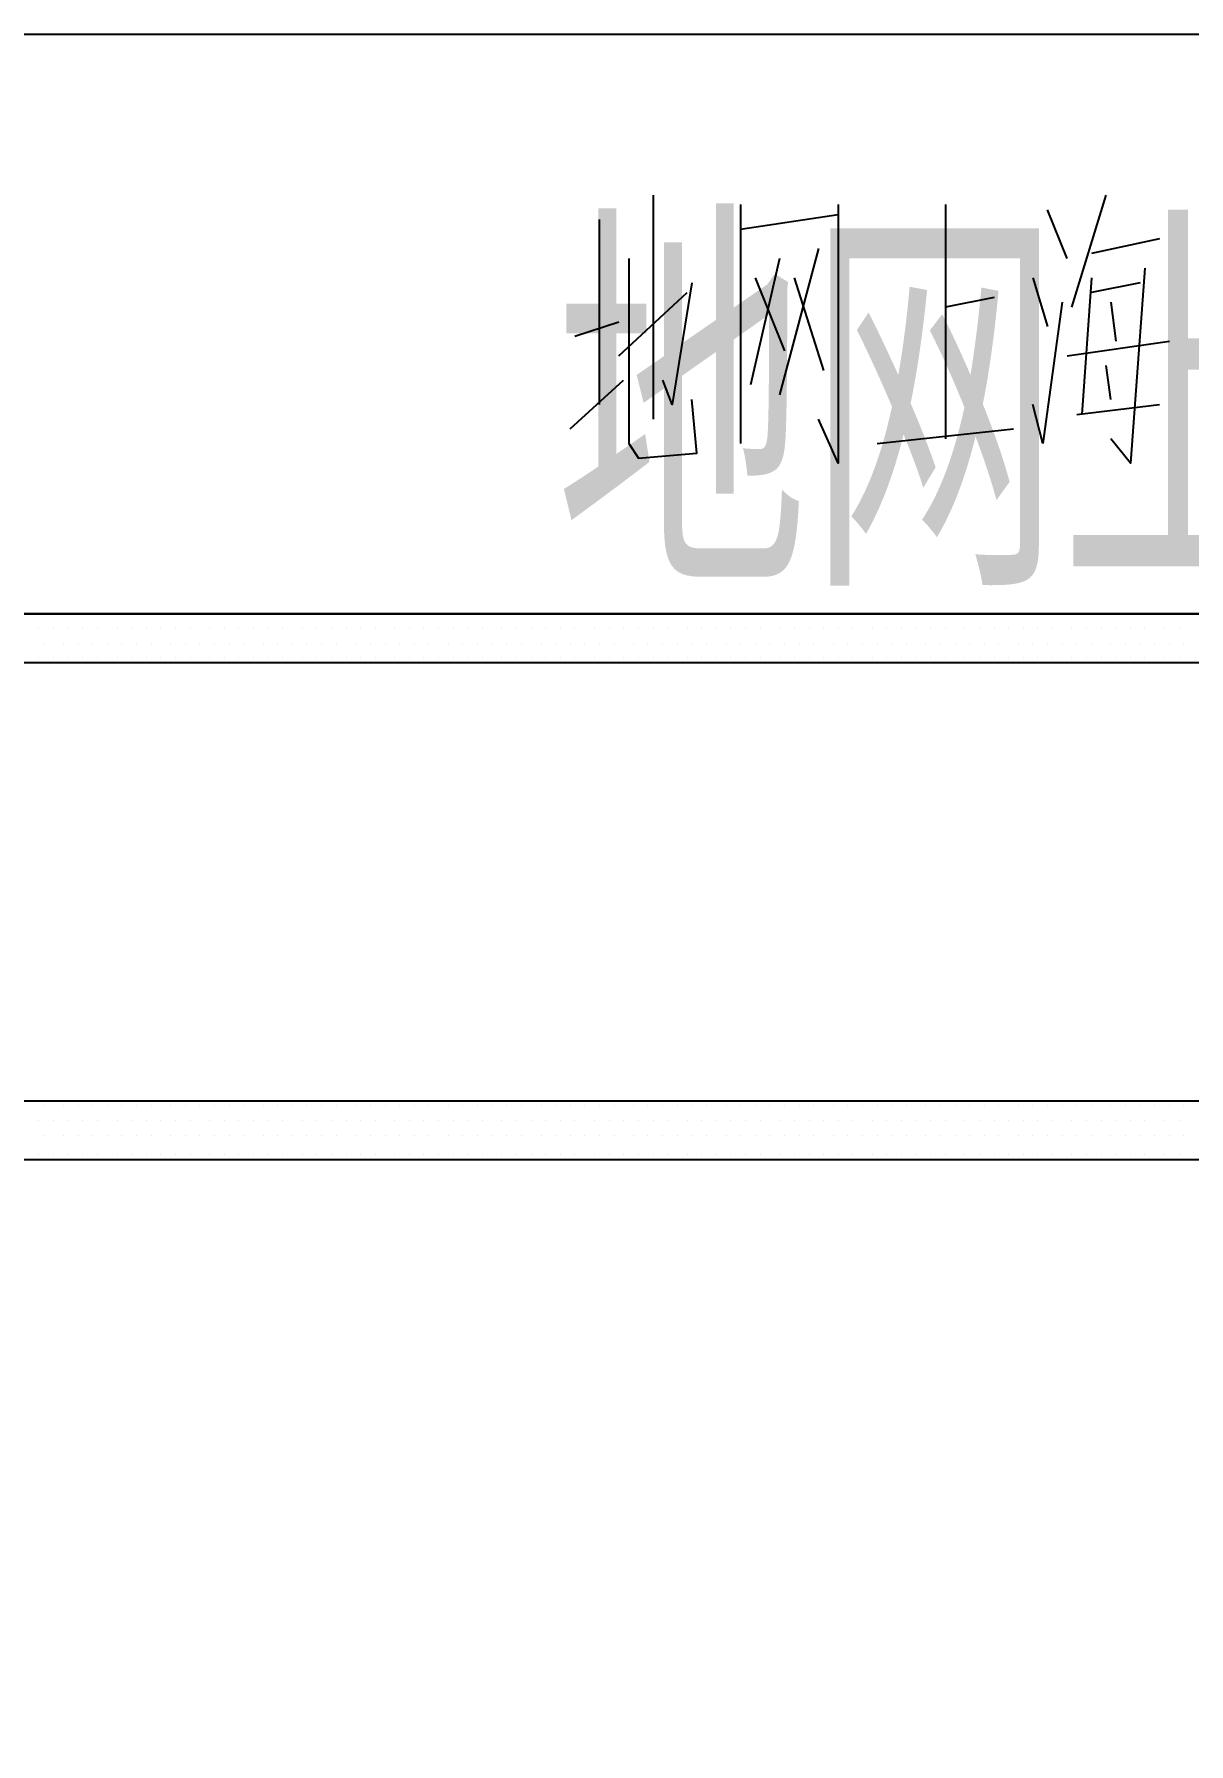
# Model space of a CAD drawing. Header units: metres. Extents: x 17 to 1264, y 17 to 859.
# Drawn here: x 276.3 to 310.5, y 714 to 764.5 of the extents above; entities that cross this region are included whole.
import ezdxf

# ---------------------------------------------------------------- set-up
doc = ezdxf.new("R2010")
doc.units = ezdxf.units.M
for name, color, linetype in [('LINES', 7, 'Continuous'), ('POLYLINES', 4, 'Continuous'), ('RECTS', 7, 'Continuous'), ('TEXTS', 3, 'Continuous')]:
    doc.layers.add(name, color=color, linetype=linetype)

msp = doc.modelspace()

# ---------------------------------------------------------------- linework, layer by layer
at = {"layer": 'LINES'}
for p, q in [((294.62, 759.74), (294.62, 753.12)), ((307, 756.43), (308.01, 759.74)), ((297.21, 759.46), (297.21, 752.4)), ((303.26, 759.46), (303.26, 752.54)), ((306.86, 757.87), (306.28, 759.31)), ((293.03, 759.02), (293.03, 753.55)), ((297.21, 758.74), (300.09, 759.17)), ((309.59, 758.45), (307.58, 758.02)), ((298.36, 757.87), (297.5, 754.13)), ((299.51, 758.16), (298.36, 753.84)), ((297.64, 757.3), (298.51, 755.14)), ((298.79, 757.3), (299.66, 754.56)), ((305.85, 757.3), (306.28, 755.86)), ((307.58, 757.3), (307.29, 753.26)), ((309.16, 757.58), (308.87, 753.7)), ((293.61, 754.99), (295.63, 756.86)), ((304.7, 756.72), (303.26, 756.43)), ((309.02, 757.15), (307.58, 756.86)), ((306.71, 756.58), (306.14, 752.4)), ((308.15, 756.58), (308.3, 755.42)), ((292.31, 755.57), (293.61, 756)), ((306.86, 754.99), (309.88, 755.42)), ((308.15, 753.7), (308.01, 754.7)), ((292.17, 752.83), (293.75, 754.27)), ((306.14, 752.4), (305.85, 753.55)), ((307.15, 753.26), (309.59, 753.55)), ((301.24, 752.4), (305.27, 752.83)), ((276.47, 746.93), (276.47, 746.93)), ((276.91, 746.93), (276.91, 746.93)), ((277.34, 746.93), (277.34, 746.93)), ((277.77, 746.93), (277.77, 746.93)), ((278.2, 746.93), (278.2, 746.93)), ((278.78, 746.93), (278.78, 746.93)), ((279.21, 746.93), (279.21, 746.93)), ((279.64, 746.93), (279.64, 746.93)), ((280.07, 746.93), (280.07, 746.93)), ((280.51, 746.93), (280.51, 746.93)), ((280.94, 746.93), (280.94, 746.93)), ((281.51, 746.93), (281.51, 746.93)), ((281.95, 746.93), (281.95, 746.93)), ((282.38, 746.93), (282.38, 746.93)), ((282.81, 746.93), (282.81, 746.93)), ((283.24, 746.93), (283.24, 746.93)), ((283.67, 746.93), (283.67, 746.93)), ((284.25, 746.93), (284.25, 746.93)), ((284.68, 746.93), (284.68, 746.93)), ((285.11, 746.93), (285.11, 746.93)), ((285.55, 746.93), (285.55, 746.93)), ((285.98, 746.93), (285.98, 746.93)), ((286.41, 746.93), (286.41, 746.93)), ((286.99, 746.93), (286.99, 746.93)), ((287.42, 746.93), (287.42, 746.93)), ((287.85, 746.93), (287.85, 746.93)), ((288.28, 746.93), (288.28, 746.93)), ((288.71, 746.93), (288.71, 746.93)), ((289.15, 746.93), (289.15, 746.93)), ((289.58, 746.93), (289.58, 746.93)), ((290.15, 746.93), (290.15, 746.93)), ((290.59, 746.93), (290.59, 746.93)), ((291.02, 746.93), (291.02, 746.93)), ((291.45, 746.93), (291.45, 746.93)), ((291.88, 746.93), (291.88, 746.93)), ((292.31, 746.93), (292.31, 746.93)), ((292.89, 746.93), (292.89, 746.93)), ((293.32, 746.93), (293.32, 746.93)), ((293.75, 746.93), (293.75, 746.93)), ((294.19, 746.93), (294.19, 746.93)), ((294.62, 746.93), (294.62, 746.93)), ((295.05, 746.93), (295.05, 746.93)), ((295.63, 746.93), (295.63, 746.93)), ((296.06, 746.93), (296.06, 746.93)), ((296.49, 746.93), (296.49, 746.93)), ((296.92, 746.93), (296.92, 746.93)), ((297.35, 746.93), (297.35, 746.93)), ((297.79, 746.93), (297.79, 746.93)), ((298.36, 746.93), (298.36, 746.93)), ((298.79, 746.93), (298.79, 746.93)), ((299.23, 746.93), (299.23, 746.93)), ((299.66, 746.93), (299.66, 746.93)), ((300.09, 746.93), (300.09, 746.93)), ((300.52, 746.93), (300.52, 746.93)), ((301.1, 746.93), (301.1, 746.93)), ((301.53, 746.93), (301.53, 746.93)), ((301.96, 746.93), (301.96, 746.93)), ((302.39, 746.93), (302.39, 746.93)), ((302.83, 746.93), (302.83, 746.93)), ((303.26, 746.93), (303.26, 746.93)), ((303.83, 746.93), (303.83, 746.93)), ((304.27, 746.93), (304.27, 746.93)), ((304.7, 746.93), (304.7, 746.93)), ((305.13, 746.93), (305.13, 746.93)), ((305.56, 746.93), (305.56, 746.93)), ((305.99, 746.93), (305.99, 746.93)), ((306.43, 746.93), (306.43, 746.93)), ((307, 746.93), (307, 746.93)), ((307.43, 746.93), (307.43, 746.93)), ((307.87, 746.93), (307.87, 746.93)), ((308.3, 746.93), (308.3, 746.93)), ((308.73, 746.93), (308.73, 746.93)), ((309.16, 746.93), (309.16, 746.93)), ((309.74, 746.93), (309.74, 746.93)), ((310.17, 746.93), (310.17, 746.93)), ((276.47, 746.06), (276.47, 746.06)), ((276.62, 746.5), (276.62, 746.5)), ((276.91, 746.06), (276.91, 746.06)), ((277.19, 746.5), (277.19, 746.5)), ((277.34, 746.06), (277.34, 746.06)), ((277.63, 746.5), (277.63, 746.5)), ((277.77, 746.06), (277.77, 746.06)), ((278.06, 746.5), (278.06, 746.5)), ((278.2, 746.06), (278.2, 746.06)), ((278.49, 746.5), (278.49, 746.5)), ((278.78, 746.06), (278.78, 746.06)), ((278.92, 746.5), (278.92, 746.5)), ((279.21, 746.06), (279.21, 746.06)), ((279.35, 746.5), (279.35, 746.5)), ((279.64, 746.06), (279.64, 746.06)), ((279.79, 746.5), (279.79, 746.5)), ((280.07, 746.06), (280.07, 746.06)), ((280.36, 746.5), (280.36, 746.5)), ((280.51, 746.06), (280.51, 746.06)), ((280.79, 746.5), (280.79, 746.5)), ((280.94, 746.06), (280.94, 746.06)), ((281.23, 746.5), (281.23, 746.5)), ((281.51, 746.06), (281.51, 746.06)), ((281.66, 746.5), (281.66, 746.5)), ((281.95, 746.06), (281.95, 746.06)), ((282.09, 746.5), (282.09, 746.5)), ((282.38, 746.06), (282.38, 746.06)), ((282.52, 746.5), (282.52, 746.5)), ((282.81, 746.06), (282.81, 746.06)), ((283.1, 746.5), (283.1, 746.5)), ((283.24, 746.06), (283.24, 746.06)), ((283.53, 746.5), (283.53, 746.5)), ((283.67, 746.06), (283.67, 746.06)), ((283.96, 746.5), (283.96, 746.5)), ((284.25, 746.06), (284.25, 746.06)), ((284.39, 746.5), (284.39, 746.5)), ((284.68, 746.06), (284.68, 746.06)), ((284.83, 746.5), (284.83, 746.5)), ((285.11, 746.06), (285.11, 746.06)), ((285.26, 746.5), (285.26, 746.5)), ((285.55, 746.06), (285.55, 746.06)), ((285.83, 746.5), (285.83, 746.5)), ((285.98, 746.06), (285.98, 746.06)), ((286.27, 746.5), (286.27, 746.5)), ((286.41, 746.06), (286.41, 746.06)), ((286.7, 746.5), (286.7, 746.5)), ((286.99, 746.06), (286.99, 746.06)), ((287.13, 746.5), (287.13, 746.5)), ((287.42, 746.06), (287.42, 746.06)), ((287.56, 746.5), (287.56, 746.5)), ((287.85, 746.06), (287.85, 746.06)), ((287.99, 746.5), (287.99, 746.5)), ((288.28, 746.06), (288.28, 746.06)), ((288.57, 746.5), (288.57, 746.5)), ((288.71, 746.06), (288.71, 746.06)), ((289, 746.5), (289, 746.5)), ((289.15, 746.06), (289.15, 746.06)), ((289.43, 746.5), (289.43, 746.5)), ((289.58, 746.06), (289.58, 746.06)), ((289.87, 746.5), (289.87, 746.5)), ((290.15, 746.06), (290.15, 746.06)), ((290.3, 746.5), (290.3, 746.5)), ((290.59, 746.06), (290.59, 746.06)), ((290.73, 746.5), (290.73, 746.5)), ((291.02, 746.06), (291.02, 746.06)), ((291.31, 746.5), (291.31, 746.5)), ((291.45, 746.06), (291.45, 746.06)), ((291.74, 746.5), (291.74, 746.5)), ((291.88, 746.06), (291.88, 746.06)), ((292.17, 746.5), (292.17, 746.5)), ((292.31, 746.06), (292.31, 746.06)), ((292.6, 746.5), (292.6, 746.5)), ((292.89, 746.06), (292.89, 746.06)), ((293.03, 746.5), (293.03, 746.5)), ((293.32, 746.06), (293.32, 746.06)), ((293.47, 746.5), (293.47, 746.5)), ((293.75, 746.06), (293.75, 746.06)), ((294.04, 746.5), (294.04, 746.5)), ((294.19, 746.06), (294.19, 746.06)), ((294.47, 746.5), (294.47, 746.5)), ((294.62, 746.06), (294.62, 746.06)), ((294.91, 746.5), (294.91, 746.5)), ((295.05, 746.06), (295.05, 746.06)), ((295.34, 746.5), (295.34, 746.5)), ((295.63, 746.06), (295.63, 746.06)), ((295.77, 746.5), (295.77, 746.5)), ((296.06, 746.06), (296.06, 746.06)), ((296.2, 746.5), (296.2, 746.5)), ((296.49, 746.06), (296.49, 746.06)), ((296.78, 746.5), (296.78, 746.5)), ((296.92, 746.06), (296.92, 746.06)), ((297.21, 746.5), (297.21, 746.5)), ((297.35, 746.06), (297.35, 746.06)), ((297.64, 746.5), (297.64, 746.5)), ((297.79, 746.06), (297.79, 746.06)), ((298.07, 746.5), (298.07, 746.5)), ((298.36, 746.06), (298.36, 746.06)), ((298.51, 746.5), (298.51, 746.5)), ((298.79, 746.06), (298.79, 746.06)), ((298.94, 746.5), (298.94, 746.5)), ((299.23, 746.06), (299.23, 746.06)), ((299.37, 746.5), (299.37, 746.5)), ((299.66, 746.06), (299.66, 746.06)), ((299.95, 746.5), (299.95, 746.5)), ((300.09, 746.06), (300.09, 746.06)), ((300.38, 746.5), (300.38, 746.5)), ((300.52, 746.06), (300.52, 746.06)), ((300.81, 746.5), (300.81, 746.5)), ((301.1, 746.06), (301.1, 746.06)), ((301.24, 746.5), (301.24, 746.5)), ((301.53, 746.06), (301.53, 746.06)), ((301.67, 746.5), (301.67, 746.5)), ((301.96, 746.06), (301.96, 746.06)), ((302.11, 746.5), (302.11, 746.5)), ((302.39, 746.06), (302.39, 746.06)), ((302.68, 746.5), (302.68, 746.5)), ((302.83, 746.06), (302.83, 746.06)), ((303.11, 746.5), (303.11, 746.5)), ((303.26, 746.06), (303.26, 746.06)), ((303.55, 746.5), (303.55, 746.5)), ((303.83, 746.06), (303.83, 746.06)), ((303.98, 746.5), (303.98, 746.5)), ((304.27, 746.06), (304.27, 746.06)), ((304.41, 746.5), (304.41, 746.5)), ((304.7, 746.06), (304.7, 746.06)), ((304.84, 746.5), (304.84, 746.5)), ((305.13, 746.06), (305.13, 746.06)), ((305.42, 746.5), (305.42, 746.5)), ((305.56, 746.06), (305.56, 746.06)), ((305.85, 746.5), (305.85, 746.5)), ((305.99, 746.06), (305.99, 746.06)), ((306.28, 746.5), (306.28, 746.5)), ((306.43, 746.06), (306.43, 746.06)), ((306.71, 746.5), (306.71, 746.5)), ((307, 746.06), (307, 746.06)), ((307.15, 746.5), (307.15, 746.5)), ((307.43, 746.06), (307.43, 746.06)), ((307.58, 746.5), (307.58, 746.5)), ((307.87, 746.06), (307.87, 746.06)), ((308.15, 746.5), (308.15, 746.5)), ((308.3, 746.06), (308.3, 746.06)), ((308.59, 746.5), (308.59, 746.5)), ((308.73, 746.06), (308.73, 746.06)), ((309.02, 746.5), (309.02, 746.5)), ((309.16, 746.06), (309.16, 746.06)), ((309.45, 746.5), (309.45, 746.5)), ((309.74, 746.06), (309.74, 746.06)), ((309.88, 746.5), (309.88, 746.5)), ((310.17, 746.06), (310.17, 746.06)), ((310.31, 746.5), (310.31, 746.5)), ((276.62, 732.82), (276.62, 732.82)), ((277.19, 732.82), (277.19, 732.82)), ((277.63, 732.82), (277.63, 732.82)), ((278.06, 732.82), (278.06, 732.82)), ((278.49, 732.82), (278.49, 732.82)), ((278.92, 732.82), (278.92, 732.82)), ((279.35, 732.82), (279.35, 732.82)), ((279.79, 732.82), (279.79, 732.82)), ((280.36, 732.82), (280.36, 732.82)), ((280.79, 732.82), (280.79, 732.82)), ((281.23, 732.82), (281.23, 732.82)), ((281.66, 732.82), (281.66, 732.82)), ((282.09, 732.82), (282.09, 732.82)), ((282.52, 732.82), (282.52, 732.82)), ((283.1, 732.82), (283.1, 732.82)), ((283.53, 732.82), (283.53, 732.82)), ((283.96, 732.82), (283.96, 732.82)), ((284.39, 732.82), (284.39, 732.82)), ((284.83, 732.82), (284.83, 732.82)), ((285.26, 732.82), (285.26, 732.82)), ((285.83, 732.82), (285.83, 732.82)), ((286.27, 732.82), (286.27, 732.82)), ((286.7, 732.82), (286.7, 732.82)), ((287.13, 732.82), (287.13, 732.82)), ((287.56, 732.82), (287.56, 732.82)), ((287.99, 732.82), (287.99, 732.82)), ((288.57, 732.82), (288.57, 732.82)), ((289, 732.82), (289, 732.82)), ((289.43, 732.82), (289.43, 732.82)), ((289.87, 732.82), (289.87, 732.82)), ((290.3, 732.82), (290.3, 732.82)), ((290.73, 732.82), (290.73, 732.82)), ((291.31, 732.82), (291.31, 732.82)), ((291.74, 732.82), (291.74, 732.82)), ((292.17, 732.82), (292.17, 732.82)), ((292.6, 732.82), (292.6, 732.82)), ((293.03, 732.82), (293.03, 732.82)), ((293.47, 732.82), (293.47, 732.82)), ((294.04, 732.82), (294.04, 732.82)), ((294.47, 732.82), (294.47, 732.82)), ((294.91, 732.82), (294.91, 732.82)), ((295.34, 732.82), (295.34, 732.82)), ((295.77, 732.82), (295.77, 732.82)), ((296.2, 732.82), (296.2, 732.82)), ((296.78, 732.82), (296.78, 732.82)), ((297.21, 732.82), (297.21, 732.82)), ((297.64, 732.82), (297.64, 732.82)), ((298.07, 732.82), (298.07, 732.82)), ((298.51, 732.82), (298.51, 732.82)), ((298.94, 732.82), (298.94, 732.82)), ((299.37, 732.82), (299.37, 732.82)), ((299.95, 732.82), (299.95, 732.82)), ((300.38, 732.82), (300.38, 732.82)), ((300.81, 732.82), (300.81, 732.82)), ((301.24, 732.82), (301.24, 732.82)), ((301.67, 732.82), (301.67, 732.82)), ((302.11, 732.82), (302.11, 732.82)), ((302.68, 732.82), (302.68, 732.82)), ((303.11, 732.82), (303.11, 732.82)), ((303.55, 732.82), (303.55, 732.82)), ((303.98, 732.82), (303.98, 732.82)), ((304.41, 732.82), (304.41, 732.82)), ((304.84, 732.82), (304.84, 732.82)), ((305.42, 732.82), (305.42, 732.82)), ((305.85, 732.82), (305.85, 732.82)), ((306.28, 732.82), (306.28, 732.82)), ((306.71, 732.82), (306.71, 732.82)), ((307.15, 732.82), (307.15, 732.82)), ((307.58, 732.82), (307.58, 732.82)), ((308.15, 732.82), (308.15, 732.82)), ((308.59, 732.82), (308.59, 732.82)), ((309.02, 732.82), (309.02, 732.82)), ((309.45, 732.82), (309.45, 732.82)), ((309.88, 732.82), (309.88, 732.82)), ((310.31, 732.82), (310.31, 732.82)), ((276.47, 732.38), (276.47, 732.38)), ((276.62, 731.95), (276.62, 731.95)), ((276.91, 732.38), (276.91, 732.38)), ((277.19, 731.95), (277.19, 731.95)), ((277.34, 732.38), (277.34, 732.38)), ((277.63, 731.95), (277.63, 731.95)), ((277.77, 732.38), (277.77, 732.38)), ((278.06, 731.95), (278.06, 731.95)), ((278.2, 732.38), (278.2, 732.38)), ((278.49, 731.95), (278.49, 731.95)), ((278.78, 732.38), (278.78, 732.38)), ((278.92, 731.95), (278.92, 731.95)), ((279.21, 732.38), (279.21, 732.38)), ((279.35, 731.95), (279.35, 731.95)), ((279.64, 732.38), (279.64, 732.38)), ((279.79, 731.95), (279.79, 731.95)), ((280.07, 732.38), (280.07, 732.38)), ((280.36, 731.95), (280.36, 731.95)), ((280.51, 732.38), (280.51, 732.38)), ((280.79, 731.95), (280.79, 731.95)), ((280.94, 732.38), (280.94, 732.38)), ((281.23, 731.95), (281.23, 731.95)), ((281.51, 732.38), (281.51, 732.38)), ((281.66, 731.95), (281.66, 731.95)), ((281.95, 732.38), (281.95, 732.38)), ((282.09, 731.95), (282.09, 731.95)), ((282.38, 732.38), (282.38, 732.38)), ((282.52, 731.95), (282.52, 731.95)), ((282.81, 732.38), (282.81, 732.38)), ((283.1, 731.95), (283.1, 731.95)), ((283.24, 732.38), (283.24, 732.38)), ((283.53, 731.95), (283.53, 731.95)), ((283.67, 732.38), (283.67, 732.38)), ((283.96, 731.95), (283.96, 731.95)), ((284.25, 732.38), (284.25, 732.38)), ((284.39, 731.95), (284.39, 731.95)), ((284.68, 732.38), (284.68, 732.38)), ((284.83, 731.95), (284.83, 731.95)), ((285.11, 732.38), (285.11, 732.38)), ((285.26, 731.95), (285.26, 731.95)), ((285.55, 732.38), (285.55, 732.38)), ((285.83, 731.95), (285.83, 731.95)), ((285.98, 732.38), (285.98, 732.38)), ((286.27, 731.95), (286.27, 731.95)), ((286.41, 732.38), (286.41, 732.38)), ((286.7, 731.95), (286.7, 731.95)), ((286.99, 732.38), (286.99, 732.38)), ((287.13, 731.95), (287.13, 731.95)), ((287.42, 732.38), (287.42, 732.38)), ((287.56, 731.95), (287.56, 731.95)), ((287.85, 732.38), (287.85, 732.38)), ((287.99, 731.95), (287.99, 731.95)), ((288.28, 732.38), (288.28, 732.38)), ((288.57, 731.95), (288.57, 731.95)), ((288.71, 732.38), (288.71, 732.38)), ((289, 731.95), (289, 731.95)), ((289.15, 732.38), (289.15, 732.38)), ((289.43, 731.95), (289.43, 731.95)), ((289.58, 732.38), (289.58, 732.38)), ((289.87, 731.95), (289.87, 731.95)), ((290.15, 732.38), (290.15, 732.38)), ((290.3, 731.95), (290.3, 731.95)), ((290.59, 732.38), (290.59, 732.38)), ((290.73, 731.95), (290.73, 731.95)), ((291.02, 732.38), (291.02, 732.38)), ((291.31, 731.95), (291.31, 731.95)), ((291.45, 732.38), (291.45, 732.38)), ((291.74, 731.95), (291.74, 731.95)), ((291.88, 732.38), (291.88, 732.38)), ((292.17, 731.95), (292.17, 731.95)), ((292.31, 732.38), (292.31, 732.38)), ((292.6, 731.95), (292.6, 731.95)), ((292.89, 732.38), (292.89, 732.38)), ((293.03, 731.95), (293.03, 731.95)), ((293.32, 732.38), (293.32, 732.38)), ((293.47, 731.95), (293.47, 731.95)), ((293.75, 732.38), (293.75, 732.38)), ((294.04, 731.95), (294.04, 731.95)), ((294.19, 732.38), (294.19, 732.38)), ((294.47, 731.95), (294.47, 731.95)), ((294.62, 732.38), (294.62, 732.38)), ((294.91, 731.95), (294.91, 731.95)), ((295.05, 732.38), (295.05, 732.38)), ((295.34, 731.95), (295.34, 731.95)), ((295.63, 732.38), (295.63, 732.38)), ((295.77, 731.95), (295.77, 731.95)), ((296.06, 732.38), (296.06, 732.38)), ((296.2, 731.95), (296.2, 731.95)), ((296.49, 732.38), (296.49, 732.38)), ((296.78, 731.95), (296.78, 731.95)), ((296.92, 732.38), (296.92, 732.38)), ((297.21, 731.95), (297.21, 731.95)), ((297.35, 732.38), (297.35, 732.38)), ((297.64, 731.95), (297.64, 731.95)), ((297.79, 732.38), (297.79, 732.38)), ((298.07, 731.95), (298.07, 731.95)), ((298.36, 732.38), (298.36, 732.38)), ((298.51, 731.95), (298.51, 731.95)), ((298.79, 732.38), (298.79, 732.38)), ((298.94, 731.95), (298.94, 731.95)), ((299.23, 732.38), (299.23, 732.38)), ((299.37, 731.95), (299.37, 731.95)), ((299.66, 732.38), (299.66, 732.38)), ((299.95, 731.95), (299.95, 731.95)), ((300.09, 732.38), (300.09, 732.38)), ((300.38, 731.95), (300.38, 731.95)), ((300.52, 732.38), (300.52, 732.38)), ((300.81, 731.95), (300.81, 731.95)), ((301.1, 732.38), (301.1, 732.38)), ((301.24, 731.95), (301.24, 731.95)), ((301.53, 732.38), (301.53, 732.38)), ((301.67, 731.95), (301.67, 731.95)), ((301.96, 732.38), (301.96, 732.38)), ((302.11, 731.95), (302.11, 731.95)), ((302.39, 732.38), (302.39, 732.38)), ((302.68, 731.95), (302.68, 731.95)), ((302.83, 732.38), (302.83, 732.38)), ((303.11, 731.95), (303.11, 731.95)), ((303.26, 732.38), (303.26, 732.38)), ((303.55, 731.95), (303.55, 731.95)), ((303.83, 732.38), (303.83, 732.38)), ((303.98, 731.95), (303.98, 731.95)), ((304.27, 732.38), (304.27, 732.38)), ((304.41, 731.95), (304.41, 731.95)), ((304.7, 732.38), (304.7, 732.38)), ((304.84, 731.95), (304.84, 731.95)), ((305.13, 732.38), (305.13, 732.38)), ((305.42, 731.95), (305.42, 731.95)), ((305.56, 732.38), (305.56, 732.38)), ((305.85, 731.95), (305.85, 731.95)), ((305.99, 732.38), (305.99, 732.38)), ((306.28, 731.95), (306.28, 731.95)), ((306.43, 732.38), (306.43, 732.38)), ((306.71, 731.95), (306.71, 731.95)), ((307, 732.38), (307, 732.38)), ((307.15, 731.95), (307.15, 731.95)), ((307.43, 732.38), (307.43, 732.38)), ((307.58, 731.95), (307.58, 731.95)), ((307.87, 732.38), (307.87, 732.38)), ((308.15, 731.95), (308.15, 731.95)), ((308.3, 732.38), (308.3, 732.38)), ((308.59, 731.95), (308.59, 731.95)), ((308.73, 732.38), (308.73, 732.38)), ((309.02, 731.95), (309.02, 731.95)), ((309.16, 732.38), (309.16, 732.38)), ((309.45, 731.95), (309.45, 731.95)), ((309.74, 732.38), (309.74, 732.38)), ((309.88, 731.95), (309.88, 731.95)), ((310.17, 732.38), (310.17, 732.38)), ((310.31, 731.95), (310.31, 731.95)), ((250.7, 731.23), (399.16, 731.23)), ((276.47, 731.38), (276.47, 731.38)), ((276.91, 731.38), (276.91, 731.38)), ((277.34, 731.38), (277.34, 731.38)), ((277.77, 731.38), (277.77, 731.38)), ((278.2, 731.38), (278.2, 731.38)), ((278.78, 731.38), (278.78, 731.38)), ((279.21, 731.38), (279.21, 731.38)), ((279.64, 731.38), (279.64, 731.38)), ((280.07, 731.38), (280.07, 731.38)), ((280.51, 731.38), (280.51, 731.38)), ((280.94, 731.38), (280.94, 731.38)), ((281.51, 731.38), (281.51, 731.38)), ((281.95, 731.38), (281.95, 731.38)), ((282.38, 731.38), (282.38, 731.38)), ((282.81, 731.38), (282.81, 731.38)), ((283.24, 731.38), (283.24, 731.38)), ((283.67, 731.38), (283.67, 731.38)), ((284.25, 731.38), (284.25, 731.38)), ((284.68, 731.38), (284.68, 731.38)), ((285.11, 731.38), (285.11, 731.38)), ((285.55, 731.38), (285.55, 731.38)), ((285.98, 731.38), (285.98, 731.38)), ((286.41, 731.38), (286.41, 731.38)), ((286.99, 731.38), (286.99, 731.38)), ((287.42, 731.38), (287.42, 731.38)), ((287.85, 731.38), (287.85, 731.38)), ((288.28, 731.38), (288.28, 731.38)), ((288.71, 731.38), (288.71, 731.38)), ((289.15, 731.38), (289.15, 731.38)), ((289.58, 731.38), (289.58, 731.38)), ((290.15, 731.38), (290.15, 731.38)), ((290.59, 731.38), (290.59, 731.38)), ((291.02, 731.38), (291.02, 731.38)), ((291.45, 731.38), (291.45, 731.38)), ((291.88, 731.38), (291.88, 731.38)), ((292.31, 731.38), (292.31, 731.38)), ((292.89, 731.38), (292.89, 731.38)), ((293.32, 731.38), (293.32, 731.38)), ((293.75, 731.38), (293.75, 731.38)), ((294.19, 731.38), (294.19, 731.38)), ((294.62, 731.38), (294.62, 731.38)), ((295.05, 731.38), (295.05, 731.38)), ((295.63, 731.38), (295.63, 731.38)), ((296.06, 731.38), (296.06, 731.38)), ((296.49, 731.38), (296.49, 731.38)), ((296.92, 731.38), (296.92, 731.38)), ((297.35, 731.38), (297.35, 731.38)), ((297.79, 731.38), (297.79, 731.38)), ((298.36, 731.38), (298.36, 731.38)), ((298.79, 731.38), (298.79, 731.38)), ((299.23, 731.38), (299.23, 731.38)), ((299.66, 731.38), (299.66, 731.38)), ((300.09, 731.38), (300.09, 731.38)), ((300.52, 731.38), (300.52, 731.38)), ((301.1, 731.38), (301.1, 731.38)), ((301.53, 731.38), (301.53, 731.38)), ((301.96, 731.38), (301.96, 731.38)), ((302.39, 731.38), (302.39, 731.38)), ((302.83, 731.38), (302.83, 731.38)), ((303.26, 731.38), (303.26, 731.38)), ((303.83, 731.38), (303.83, 731.38)), ((304.27, 731.38), (304.27, 731.38)), ((304.7, 731.38), (304.7, 731.38)), ((305.13, 731.38), (305.13, 731.38)), ((305.56, 731.38), (305.56, 731.38)), ((305.99, 731.38), (305.99, 731.38)), ((306.43, 731.38), (306.43, 731.38)), ((307, 731.38), (307, 731.38)), ((307.43, 731.38), (307.43, 731.38)), ((307.87, 731.38), (307.87, 731.38)), ((308.3, 731.38), (308.3, 731.38)), ((308.73, 731.38), (308.73, 731.38)), ((309.16, 731.38), (309.16, 731.38)), ((309.74, 731.38), (309.74, 731.38)), ((310.17, 731.38), (310.17, 731.38))]:
    msp.add_line(p, q, dxfattribs=at)
at = {"layer": 'POLYLINES'}
for points in [[(300.09, 759.46), (300.09, 751.82), (299.51, 753.12)], [(293.9, 757.87), (293.9, 752.4), (294.19, 751.97), (295.91, 752.11), (295.77, 753.7)], [(295.77, 757.15), (295.19, 753.55), (294.91, 754.27)], [(308.87, 753.7), (308.73, 751.82), (308.15, 752.54)]]:
    msp.add_lwpolyline(points, dxfattribs=at)
at = {"layer": 'RECTS'}
for points in [[(242.06, 764.5), (414.14, 764.5), (414.14, 747.36), (242.06, 747.36)], [(242.06, 747.36), (414.14, 747.36), (414.14, 116.21), (242.06, 116.21)], [(243.5, 745.92), (412.7, 745.92), (412.7, 117.65), (243.5, 117.65)], [(249.26, 732.96), (406.94, 732.96), (406.94, 127.44), (249.26, 127.44)], [(250.7, 731.23), (405.64, 731.23), (405.64, 128.74), (250.7, 128.74)]]:
    msp.add_lwpolyline(points, dxfattribs=at)

# ---------------------------------------------------------------- texts
at = {"layer": 'TEXTS', "width": 0.636107}
msp.add_text('地网上海贝尔SDH设备屏', height=9.02, dxfattribs=at).set_placement((291.74, 749.16))

doc.saveas('drawing.dxf')
